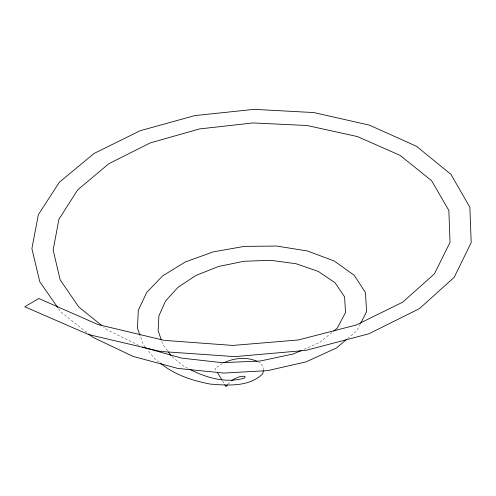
<?xml version="1.0" encoding="UTF-8"?>
<svg xmlns="http://www.w3.org/2000/svg" width="496" height="496" viewBox="0 0 496 496"><rect width="100%" height="100%" fill="white"/><g stroke="black" fill="none" stroke-linecap="round" stroke-linejoin="round"><path stroke-width="0.37" stroke-dasharray="2.48 1.86" d="M263.488 370.059L263.94 367.821L259.805 362.526L258.453 361.987M360.332 323.938L356.853 330.758L347.467 338.675M227.962 384.307L231.167 381.126M331.905 332.531L319.548 342.569L303.261 349.649M222.679 363.525L214.911 368.472L216.659 371.343M138.954 345.408L107.093 329.821L103.478 326.914M187.984 368.348L183.297 365.862L172.069 356.686M159.179 362.247L155.415 359.557L147.293 349.612M86.812 332.494L60.828 311.941L58.199 308.171M145.378 347.274L143.468 344.937L139.934 335.141M167.518 350.833L162.676 344.267L161.485 340.659M222.481 380.909L224.229 383.78"/><path stroke-width="0.74" d="M263.339 370.803L262.737 373.786C249.097 387.178 227.844 385.479 210.273 384.078C192.448 380.705 174.567 374.914 160.437 363.146M360.685 323.256L366.6 311.668L365.447 292.584L354.132 275.199L334.124 260.958L307.495 251.001L276.7 246.047L244.361 246.394L213.075 251.9L185.188 262.024L162.632 275.888L146.76 292.373L138.328 310.223L137.411 328.147L139.934 335.141M227.466 384.89L225.971 386.644L224.812 384.735M346.289 339.667L336.313 348.074L305.97 361.888L267.635 370.63L223.882 373.073L177.835 368.423L132.978 356.388L92.851 337.274L88.623 333.932M333.672 331.099L337.199 328.234L345.538 312.48L344.577 296.837L335.029 282.745L318.252 271.405L296.062 263.736L270.58 260.301L244.032 261.274L218.569 266.47L196.075 275.385L178.058 287.24L165.509 301.078L158.906 315.865L158.15 330.572L161.243 339.94M231.781 380.711L234.831 378.609L239.661 376.712L243.424 376.21L245.198 376.83L244.255 378.113C226.201 383.526 206.237 377.847 189.993 369.415M223.975 362.7C234.025 358.044 246.803 356.494 257.102 361.448M301.14 350.573L293.347 353.964L260.115 361.038L222.022 362.669L181.772 358.124L142.414 347.107M101.674 325.457L78.802 307.005L60.159 279.849L53.146 249.972L58.925 219.282L77.723 189.856L108.76 163.761L150.238 142.922L199.485 128.935L253.078 122.94L307.117 125.513L357.486 136.58L400.167 155.415L431.576 180.662L448.837 210.409L450.046 242.327L434.465 273.823L402.597 302.225L356.227 325.004L298.301 339.971L232.773 345.439L164.3 340.38L97.96 324.545L38.824 298.493L24.8 306.77L88.679 334.589L160.537 351.453L234.769 356.624L305.933 350.381L368.919 333.783L419.424 308.648L454.181 277.332L471.2 242.587L469.867 207.309L450.938 174.338L416.429 146.246L369.452 125.153L313.9 112.573L254.181 109.356L194.816 115.599L140.151 130.727L93.998 153.5L59.384 182.187L38.359 214.669L31.887 248.639L39.785 281.784L57.759 307.545M168.398 352.024L171.039 355.607M217.242 372.298L221.898 379.955"/></g></svg>
